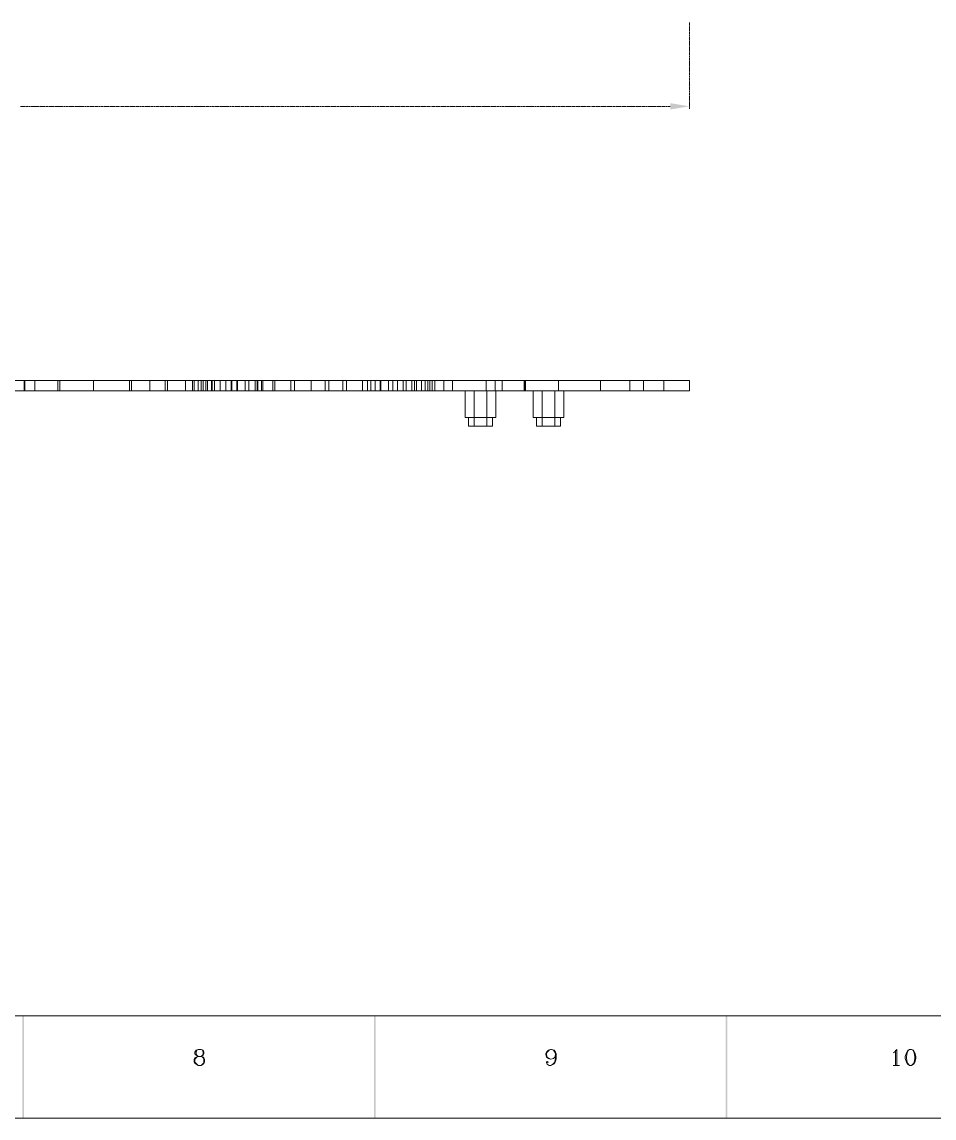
# Model space of a CAD drawing. Header units: millimetres. Extents: x 3 to 291, y 3 to 207.
# Drawn here: x 170.6 to 231.5, y 3.3 to 76.4 of the extents above; entities that cross this region are included whole.
import ezdxf

# ---------------------------------------------------------------- set-up
doc = ezdxf.new("R2010")
doc.units = ezdxf.units.MM

msp = doc.modelspace()

# ---------------------------------------------------------------- hatches: boundary and pattern name
at = {"true_color": 0x00ffff}
h = msp.add_hatch(color=4, dxfattribs=at)
h.dxf.hatch_style = 2
h.paths.add_polyline_path([(215.137929, 70.765705), (213.867929, 70.977725), (213.867929, 70.554039)])
h = msp.add_hatch(color=7)
h.dxf.hatch_style = 2
h.paths.add_polyline_path([(170.645455, 10.101898), (170.772808, 3.286936), (170.772808, 10.101898)])
h = msp.add_hatch(color=7)
h.dxf.hatch_style = 2
h.paths.add_polyline_path([(170.645455, 3.28676), (170.772808, 3.28676), (170.645455, 10.101721)])
h = msp.add_hatch(color=7)
h.dxf.hatch_style = 2
h.paths.add_polyline_path([(194.098545, 10.101898), (194.225192, 3.286936), (194.225192, 10.101898)])
h = msp.add_hatch(color=7)
h.dxf.hatch_style = 2
h.paths.add_polyline_path([(194.098545, 3.28676), (194.225192, 3.28676), (194.098545, 10.101721)])
h = msp.add_hatch(color=7)
h.dxf.hatch_style = 2
h.paths.add_polyline_path([(217.551, 10.101898), (217.678, 3.286936), (217.678, 10.101898)])
h = msp.add_hatch(color=7)
h.dxf.hatch_style = 2
h.paths.add_polyline_path([(217.551, 3.28676), (217.678, 3.28676), (217.551, 10.101721)])

# ---------------------------------------------------------------- linework, layer by layer
at = {"color": 7, "lineweight": 0}
for points in [[(9.990667, 200.009478), (284.607, 200.009478), (284.607, 10.102144), (9.990667, 10.102144)], [(291.422702, 3.286619), (3.175035, 3.286619)]]:
    msp.add_lwpolyline(points, close=True, dxfattribs=at)
at = {"color": 4, "lineweight": 0, "true_color": 0x00ffff}
for points in [[(215.137929, 76.353635), (215.137929, 76.311654), (215.137929, 76.184654)], [(215.137929, 76.142109), (215.180263, 76.142109)], [(215.137929, 76.099741), (215.137929, 75.973093), (215.137929, 75.93076), (215.137929, 75.803407)], [(215.137929, 75.761109), (215.180263, 75.761109)], [(215.137929, 75.718705), (215.137929, 75.592058), (215.137929, 75.549725)], [(215.137929, 75.50718), (215.137929, 75.422513)], [(215.137929, 75.380074), (215.137929, 75.337741), (215.137929, 75.211093)], [(215.137929, 75.168548), (215.180263, 75.168548)], [(215.137929, 75.12618), (215.137929, 74.99918), (215.137929, 74.956846), (215.137929, 74.829846)], [(215.137929, 74.787513), (215.180263, 74.787513)], [(215.137929, 74.745144), (215.137929, 74.618144), (215.137929, 74.576164), (215.137929, 74.448811)], [(215.137929, 74.406478), (215.180263, 74.406478)], [(215.137929, 74.364109), (215.137929, 74.237109), (215.137929, 74.195129)], [(215.137929, 74.152584), (215.137929, 74.067917)], [(215.137929, 74.025442), (215.137929, 73.983109), (215.137929, 73.856462)], [(215.137929, 73.813917), (215.180263, 73.813917)], [(215.137929, 73.771548), (215.137929, 73.644548), (215.137929, 73.602215), (215.137929, 73.475215)], [(215.137929, 73.432882), (215.180263, 73.432882)], [(215.137929, 73.390513), (215.137929, 73.263513), (215.137929, 73.22118), (215.137929, 73.09418)], [(215.137929, 73.051882), (215.180263, 73.051882)], [(215.137929, 73.009513), (215.137929, 72.882513), (215.137929, 72.84018)], [(215.137929, 72.797952), (215.137929, 72.713286)], [(215.137929, 72.670846), (215.137929, 72.628513), (215.137929, 72.501513)], [(215.137929, 72.459321), (215.180263, 72.459321)], [(215.137929, 72.416952), (215.137929, 72.289952), (215.137929, 72.247619), (215.137929, 72.120266)], [(215.137929, 72.078286), (215.180263, 72.078286)], [(215.137929, 72.035917), (215.137929, 71.908917), (215.137929, 71.866584)], [(215.137929, 71.824039), (215.137929, 71.739725)], [(215.137929, 71.69725), (215.137929, 71.654917), (215.137929, 71.527917)], [(215.137929, 71.485372), (215.180263, 71.485372)], [(215.137929, 71.443003), (215.137929, 71.316356), (215.137929, 71.274023), (215.137929, 71.14667)], [(215.137929, 71.104372), (215.180263, 71.104372)], [(215.137929, 71.061968), (215.137929, 70.935321), (215.137929, 70.892987), (215.137929, 70.765635)], [(170.815071, 70.765705), (170.688071, 70.765705), (170.645737, 70.765705), (170.518737, 70.765705)], [(170.857439, 70.765705), (170.899772, 70.765705)], [(171.068965, 70.765705), (171.026631, 70.765705), (170.899984, 70.765705)], [(171.196106, 70.765705), (171.111439, 70.765705)], [(171.407631, 70.765705), (171.280631, 70.765705), (171.238651, 70.765705)], [(171.45, 70.765705), (171.492333, 70.765705)], [(171.788667, 70.765705), (171.661667, 70.765705), (171.619686, 70.765705), (171.492333, 70.765705)], [(171.831035, 70.765705), (171.873369, 70.765705)], [(172.169667, 70.765705), (172.042667, 70.765705), (172.000333, 70.765705), (171.873333, 70.765705)], [(172.211929, 70.765705), (172.254616, 70.765705)], [(172.381263, 70.765705), (172.254616, 70.765705)], [(172.423596, 70.765705), (172.465929, 70.765705)], [(172.762227, 70.765705), (172.63558, 70.765705), (172.593247, 70.765705), (172.465894, 70.765705)], [(172.804596, 70.765705), (172.846929, 70.765705)], [(173.143263, 70.765705), (173.016616, 70.765705), (172.974282, 70.765705), (172.846929, 70.765705)], [(173.185631, 70.765705), (173.227965, 70.765705)], [(173.397157, 70.765705), (173.355176, 70.765705), (173.228176, 70.765705)], [(173.524298, 70.765705), (173.439631, 70.765705)], [(173.736176, 70.765705), (173.609176, 70.765705), (173.566843, 70.765705)], [(173.778192, 70.765705), (173.820526, 70.765705)], [(174.116859, 70.765705), (173.990212, 70.765705), (173.947878, 70.765705), (173.820526, 70.765705)], [(174.159228, 70.765705), (174.201561, 70.765705)], [(174.497859, 70.765705), (174.371212, 70.765705), (174.328878, 70.765705), (174.201526, 70.765705)], [(174.540263, 70.765705), (174.582596, 70.765705)], [(174.752141, 70.765705), (174.709808, 70.765705), (174.582808, 70.765705)], [(174.878894, 70.765705), (174.79458, 70.765705)], [(175.090772, 70.765705), (174.963772, 70.765705), (174.921439, 70.765705)], [(175.133141, 70.765705), (175.175122, 70.765705)], [(175.471808, 70.765705), (175.344808, 70.765705), (175.302474, 70.765705), (175.175122, 70.765705)], [(175.513824, 70.765705), (175.556157, 70.765705)], [(175.725702, 70.765705), (175.683369, 70.765705), (175.556369, 70.765705)], [(175.852843, 70.765705), (175.768176, 70.765705)], [(176.064369, 70.765705), (175.937369, 70.765705), (175.895035, 70.765705)], [(176.106737, 70.765705), (176.149071, 70.765705)], [(176.445404, 70.765705), (176.318404, 70.765705), (176.276071, 70.765705), (176.149071, 70.765705)], [(176.487772, 70.765705), (176.530106, 70.765705)], [(176.826404, 70.765705), (176.699404, 70.765705), (176.657071, 70.765705), (176.530071, 70.765705)], [(176.868808, 70.765705), (176.911141, 70.765705)], [(177.080333, 70.765705), (177.038, 70.765705), (176.911353, 70.765705)], [(177.207439, 70.765705), (177.122773, 70.765705)], [(177.418965, 70.765705), (177.291965, 70.765705), (177.249984, 70.765705)], [(177.461333, 70.765705), (177.503667, 70.765705)], [(177.8, 70.765705), (177.673, 70.765705), (177.630667, 70.765705), (177.503667, 70.765705)], [(177.842369, 70.765705), (177.884702, 70.765705)], [(178.181035, 70.765705), (178.054035, 70.765705), (178.011702, 70.765705), (177.884702, 70.765705)], [(178.223404, 70.765705), (178.265737, 70.765705)], [(178.434929, 70.765705), (178.392596, 70.765705), (178.265949, 70.765705)], [(178.562071, 70.765705), (178.477404, 70.765705)], [(178.773596, 70.765705), (178.646949, 70.765705), (178.604616, 70.765705)], [(178.815965, 70.765705), (178.858298, 70.765705)], [(179.154596, 70.765705), (179.027949, 70.765705), (178.985616, 70.765705), (178.858263, 70.765705)], [(179.197, 70.765705), (179.239333, 70.765705)], [(179.408526, 70.765705), (179.366545, 70.765705), (179.239545, 70.765705)], [(179.535631, 70.765705), (179.450965, 70.765705)], [(179.747157, 70.765705), (179.62051, 70.765705), (179.578176, 70.765705)], [(179.789526, 70.765705), (179.831859, 70.765705)], [(180.128192, 70.765705), (180.001545, 70.765705), (179.959212, 70.765705), (179.831859, 70.765705)], [(180.170561, 70.765705), (180.212894, 70.765705)], [(180.509228, 70.765705), (180.38258, 70.765705), (180.340247, 70.765705), (180.212894, 70.765705)], [(180.551596, 70.765705), (180.593929, 70.765705)], [(180.763474, 70.765705), (180.721141, 70.765705), (180.594141, 70.765705)], [(180.890263, 70.765705), (180.805596, 70.765705)], [(181.102141, 70.765705), (180.975141, 70.765705), (180.932808, 70.765705)], [(181.14451, 70.765705), (181.18649, 70.765705)], [(181.483141, 70.765705), (181.356141, 70.765705), (181.313808, 70.765705), (181.186455, 70.765705)], [(181.525192, 70.765705), (181.567526, 70.765705)], [(181.863824, 70.765705), (181.737176, 70.765705), (181.694843, 70.765705), (181.56749, 70.765705)], [(181.906051, 70.765705), (181.948737, 70.765705)], [(182.075737, 70.765705), (181.948737, 70.765705)], [(182.118071, 70.765705), (182.160404, 70.765705)], [(182.456737, 70.765705), (182.329737, 70.765705), (182.287404, 70.765705), (182.160404, 70.765705)], [(182.499106, 70.765705), (182.541439, 70.765705)], [(182.837773, 70.765705), (182.710772, 70.765705), (182.668439, 70.765705), (182.541439, 70.765705)], [(182.880141, 70.765705), (182.922122, 70.765705)], [(183.091667, 70.765705), (183.049333, 70.765705), (182.922333, 70.765705)], [(183.218808, 70.765705), (183.134141, 70.765705)], [(183.430333, 70.765705), (183.303333, 70.765705), (183.261353, 70.765705)], [(183.472702, 70.765705), (183.515035, 70.765705)], [(183.811333, 70.765705), (183.684333, 70.765705), (183.642, 70.765705), (183.515, 70.765705)], [(183.853737, 70.765705), (183.896071, 70.765705)], [(184.192369, 70.765705), (184.065369, 70.765705), (184.023035, 70.765705), (183.896035, 70.765705)], [(184.234737, 70.765705), (184.277071, 70.765705)], [(184.446263, 70.765705), (184.403929, 70.765705), (184.277282, 70.765705)], [(184.573404, 70.765705), (184.488737, 70.765705)], [(184.784929, 70.765705), (184.658282, 70.765705), (184.615949, 70.765705)], [(184.827298, 70.765705), (184.869631, 70.765705)], [(185.165965, 70.765705), (185.038965, 70.765705), (184.996984, 70.765705), (184.869631, 70.765705)], [(185.208333, 70.765705), (185.250667, 70.765705)], [(185.419859, 70.765705), (185.377878, 70.765705), (185.250878, 70.765705)], [(185.547, 70.765705), (185.462333, 70.765705)], [(185.758526, 70.765705), (185.631878, 70.765705), (185.589545, 70.765705)], [(185.800894, 70.765705), (185.843228, 70.765705)], [(186.139526, 70.765705), (186.012878, 70.765705), (185.970545, 70.765705), (185.843192, 70.765705)], [(186.181929, 70.765705), (186.224263, 70.765705)], [(186.520561, 70.765705), (186.393914, 70.765705), (186.35158, 70.765705), (186.224228, 70.765705)], [(186.562929, 70.765705), (186.605263, 70.765705)], [(186.774808, 70.765705), (186.732474, 70.765705), (186.605474, 70.765705)], [(186.901596, 70.765705), (186.816929, 70.765705)], [(187.113474, 70.765705), (186.986474, 70.765705), (186.944141, 70.765705)], [(187.15549, 70.765705), (187.197824, 70.765705)], [(187.49451, 70.765705), (187.36751, 70.765705), (187.325176, 70.765705), (187.197824, 70.765705)], [(187.536526, 70.765705), (187.578859, 70.765705)], [(187.875192, 70.765705), (187.748545, 70.765705), (187.706212, 70.765705), (187.578859, 70.765705)], [(187.917561, 70.765705), (187.959894, 70.765705)], [(188.129439, 70.765705), (188.087106, 70.765705), (187.960106, 70.765705)], [(188.256192, 70.765705), (188.171878, 70.765705)], [(188.468071, 70.765705), (188.341071, 70.765705), (188.298737, 70.765705)], [(188.510474, 70.765705), (188.552808, 70.765705)], [(188.849106, 70.765705), (188.722106, 70.765705), (188.679772, 70.765705), (188.552772, 70.765705)], [(188.891474, 70.765705), (188.933455, 70.765705)], [(189.103, 70.765705), (189.060667, 70.765705), (188.933667, 70.765705)], [(189.230141, 70.765705), (189.145474, 70.765705)], [(189.441667, 70.765705), (189.314667, 70.765705), (189.272333, 70.765705)], [(189.484035, 70.765705), (189.526369, 70.765705)], [(189.822702, 70.765705), (189.695702, 70.765705), (189.653369, 70.765705), (189.526369, 70.765705)], [(189.865071, 70.765705), (189.907404, 70.765705)], [(190.203737, 70.765705), (190.076737, 70.765705), (190.034404, 70.765705), (189.907404, 70.765705)], [(190.246106, 70.765705), (190.288439, 70.765705)], [(190.457631, 70.765705), (190.415298, 70.765705), (190.288651, 70.765705)], [(190.584737, 70.765705), (190.500071, 70.765705)], [(190.796263, 70.765705), (190.669616, 70.765705), (190.627282, 70.765705)], [(190.838667, 70.765705), (190.881, 70.765705)], [(191.177298, 70.765705), (191.050298, 70.765705), (191.008317, 70.765705), (190.880965, 70.765705)], [(191.219667, 70.765705), (191.262, 70.765705)], [(191.558333, 70.765705), (191.431333, 70.765705), (191.389, 70.765705), (191.262, 70.765705)], [(191.600561, 70.765705), (191.643247, 70.765705)], [(191.769894, 70.765705), (191.643247, 70.765705)], [(191.812228, 70.765705), (191.854561, 70.765705)], [(192.150894, 70.765705), (192.024247, 70.765705), (191.981914, 70.765705), (191.854561, 70.765705)], [(192.193263, 70.765705), (192.235596, 70.765705)], [(192.531929, 70.765705), (192.405282, 70.765705), (192.362949, 70.765705), (192.235596, 70.765705)], [(192.574298, 70.765705), (192.616631, 70.765705)], [(192.786176, 70.765705), (192.743843, 70.765705), (192.616843, 70.765705)], [(192.912929, 70.765705), (192.828263, 70.765705)], [(193.124808, 70.765705), (192.997808, 70.765705), (192.955474, 70.765705)], [(193.166859, 70.765705), (193.209192, 70.765705)], [(193.50549, 70.765705), (193.378843, 70.765705), (193.33651, 70.765705), (193.209157, 70.765705)], [(193.547859, 70.765705), (193.590192, 70.765705)], [(193.886526, 70.765705), (193.759878, 70.765705), (193.717545, 70.765705), (193.590192, 70.765705)], [(193.928894, 70.765705), (193.971228, 70.765705)], [(194.140772, 70.765705), (194.098439, 70.765705), (193.971439, 70.765705)], [(194.267561, 70.765705), (194.183247, 70.765705)], [(194.479439, 70.765705), (194.352439, 70.765705), (194.310106, 70.765705)], [(194.521808, 70.765705), (194.563788, 70.765705)], [(194.860474, 70.765705), (194.733474, 70.765705), (194.691141, 70.765705), (194.563788, 70.765705)], [(194.902843, 70.765705), (194.944824, 70.765705)], [(195.114369, 70.765705), (195.072035, 70.765705), (194.945035, 70.765705)], [(195.241474, 70.765705), (195.156808, 70.765705)], [(195.453, 70.765705), (195.326, 70.765705), (195.283667, 70.765705)], [(195.495404, 70.765705), (195.537737, 70.765705)], [(195.834035, 70.765705), (195.707035, 70.765705), (195.664702, 70.765705), (195.537702, 70.765705)], [(195.876404, 70.765705), (195.918737, 70.765705)], [(196.215071, 70.765705), (196.088071, 70.765705), (196.045737, 70.765705), (195.918737, 70.765705)], [(196.257439, 70.765705), (196.299772, 70.765705)], [(196.468965, 70.765705), (196.426631, 70.765705), (196.299984, 70.765705)], [(196.596106, 70.765705), (196.511439, 70.765705)], [(196.807631, 70.765705), (196.680631, 70.765705), (196.638651, 70.765705)], [(196.85, 70.765705), (196.892333, 70.765705)], [(197.188667, 70.765705), (197.061667, 70.765705), (197.019686, 70.765705), (196.892333, 70.765705)], [(197.231035, 70.765705), (197.273369, 70.765705)], [(197.569667, 70.765705), (197.442667, 70.765705), (197.400333, 70.765705), (197.273333, 70.765705)], [(197.612071, 70.765705), (197.654404, 70.765705)], [(197.823596, 70.765705), (197.781263, 70.765705), (197.654616, 70.765705)], [(197.950702, 70.765705), (197.866035, 70.765705)], [(198.162228, 70.765705), (198.03558, 70.765705), (197.993247, 70.765705)], [(198.204596, 70.765705), (198.246929, 70.765705)], [(198.543263, 70.765705), (198.416616, 70.765705), (198.374282, 70.765705), (198.246929, 70.765705)], [(198.585631, 70.765705), (198.627965, 70.765705)], [(198.797157, 70.765705), (198.755176, 70.765705), (198.628176, 70.765705)], [(198.924298, 70.765705), (198.839631, 70.765705)], [(199.136176, 70.765705), (199.009176, 70.765705), (198.966843, 70.765705)], [(199.178192, 70.765705), (199.220526, 70.765705)], [(199.516859, 70.765705), (199.390212, 70.765705), (199.347878, 70.765705), (199.220526, 70.765705)], [(199.559228, 70.765705), (199.601561, 70.765705)], [(199.897859, 70.765705), (199.771212, 70.765705), (199.728878, 70.765705), (199.601526, 70.765705)], [(199.940263, 70.765705), (199.982596, 70.765705)], [(200.152141, 70.765705), (200.109808, 70.765705), (199.982808, 70.765705)], [(200.278894, 70.765705), (200.19458, 70.765705)], [(200.490772, 70.765705), (200.363772, 70.765705), (200.321439, 70.765705)], [(200.533141, 70.765705), (200.575122, 70.765705)], [(200.871808, 70.765705), (200.744808, 70.765705), (200.702474, 70.765705), (200.575122, 70.765705)], [(200.913824, 70.765705), (200.956157, 70.765705)], [(201.252843, 70.765705), (201.125843, 70.765705), (201.08351, 70.765705), (200.956157, 70.765705)], [(201.294718, 70.765705), (201.337404, 70.765705)], [(201.464404, 70.765705), (201.337404, 70.765705)], [(201.506737, 70.765705), (201.549071, 70.765705)], [(201.845404, 70.765705), (201.718404, 70.765705), (201.676071, 70.765705), (201.549071, 70.765705)], [(201.887772, 70.765705), (201.930106, 70.765705)], [(202.226404, 70.765705), (202.099404, 70.765705), (202.057071, 70.765705), (201.930071, 70.765705)], [(202.268808, 70.765705), (202.311141, 70.765705)], [(202.480333, 70.765705), (202.438, 70.765705), (202.311353, 70.765705)], [(202.607439, 70.765705), (202.522772, 70.765705)], [(202.818965, 70.765705), (202.691965, 70.765705), (202.649984, 70.765705)], [(202.861333, 70.765705), (202.903667, 70.765705)], [(203.2, 70.765705), (203.073, 70.765705), (203.030667, 70.765705), (202.903667, 70.765705)], [(203.242369, 70.765705), (203.284702, 70.765705)], [(203.581035, 70.765705), (203.454035, 70.765705), (203.411702, 70.765705), (203.284702, 70.765705)], [(203.623404, 70.765705), (203.665737, 70.765705)], [(203.834929, 70.765705), (203.792596, 70.765705), (203.665949, 70.765705)], [(203.962071, 70.765705), (203.877404, 70.765705)], [(204.173596, 70.765705), (204.046949, 70.765705), (204.004616, 70.765705)], [(204.215965, 70.765705), (204.258298, 70.765705)], [(204.554596, 70.765705), (204.427949, 70.765705), (204.385616, 70.765705), (204.258263, 70.765705)], [(204.597, 70.765705), (204.639333, 70.765705)], [(204.808526, 70.765705), (204.766545, 70.765705), (204.639545, 70.765705)], [(204.935631, 70.765705), (204.850965, 70.765705)], [(205.147157, 70.765705), (205.02051, 70.765705), (204.978176, 70.765705)], [(205.189526, 70.765705), (205.231859, 70.765705)], [(205.528192, 70.765705), (205.401545, 70.765705), (205.359212, 70.765705), (205.231859, 70.765705)], [(205.570561, 70.765705), (205.612894, 70.765705)], [(205.909228, 70.765705), (205.78258, 70.765705), (205.740247, 70.765705), (205.612894, 70.765705)], [(205.951596, 70.765705), (205.993929, 70.765705)], [(206.163474, 70.765705), (206.121141, 70.765705), (205.994141, 70.765705)], [(206.290263, 70.765705), (206.205596, 70.765705)], [(206.502141, 70.765705), (206.375141, 70.765705), (206.332808, 70.765705)], [(206.54451, 70.765705), (206.58649, 70.765705)], [(206.883141, 70.765705), (206.756141, 70.765705), (206.713808, 70.765705), (206.586455, 70.765705)], [(206.925192, 70.765705), (206.967526, 70.765705)], [(207.263824, 70.765705), (207.137176, 70.765705), (207.094843, 70.765705), (206.96749, 70.765705)], [(207.306192, 70.765705), (207.348526, 70.765705)], [(207.518071, 70.765705), (207.475737, 70.765705), (207.348737, 70.765705)], [(207.644859, 70.765705), (207.560545, 70.765705)], [(207.856737, 70.765705), (207.729737, 70.765705), (207.687404, 70.765705)], [(207.899106, 70.765705), (207.941439, 70.765705)], [(208.237772, 70.765705), (208.110772, 70.765705), (208.068439, 70.765705), (207.941439, 70.765705)], [(208.280141, 70.765705), (208.322122, 70.765705)], [(208.491667, 70.765705), (208.449333, 70.765705), (208.322333, 70.765705)], [(208.618808, 70.765705), (208.534141, 70.765705)], [(208.830333, 70.765705), (208.703333, 70.765705), (208.661353, 70.765705)], [(208.872702, 70.765705), (208.915035, 70.765705)], [(209.211333, 70.765705), (209.084333, 70.765705), (209.042, 70.765705), (208.915, 70.765705)], [(209.253737, 70.765705), (209.296071, 70.765705)], [(209.592369, 70.765705), (209.465369, 70.765705), (209.423035, 70.765705), (209.296035, 70.765705)], [(209.634737, 70.765705), (209.677071, 70.765705)], [(209.846263, 70.765705), (209.803929, 70.765705), (209.677282, 70.765705)], [(209.973404, 70.765705), (209.888737, 70.765705)], [(210.184929, 70.765705), (210.058282, 70.765705), (210.015949, 70.765705)], [(210.227298, 70.765705), (210.269631, 70.765705)], [(210.565965, 70.765705), (210.438965, 70.765705), (210.396984, 70.765705), (210.269631, 70.765705)], [(210.608333, 70.765705), (210.650667, 70.765705)], [(210.947, 70.765705), (210.82, 70.765705), (210.778019, 70.765705), (210.650667, 70.765705)], [(210.989228, 70.765705), (211.031914, 70.765705)], [(211.158561, 70.765705), (211.031914, 70.765705)], [(211.200894, 70.765705), (211.243227, 70.765705)], [(211.539526, 70.765705), (211.412878, 70.765705), (211.370545, 70.765705), (211.243192, 70.765705)], [(211.581929, 70.765705), (211.624263, 70.765705)], [(211.920561, 70.765705), (211.793914, 70.765705), (211.75158, 70.765705), (211.624228, 70.765705)], [(211.962929, 70.765705), (212.005263, 70.765705)], [(212.174808, 70.765705), (212.132474, 70.765705), (212.005474, 70.765705)], [(212.301596, 70.765705), (212.216929, 70.765705)], [(212.513474, 70.765705), (212.386474, 70.765705), (212.344141, 70.765705)], [(212.55549, 70.765705), (212.597824, 70.765705)], [(212.89451, 70.765705), (212.76751, 70.765705), (212.725176, 70.765705), (212.597824, 70.765705)], [(212.936526, 70.765705), (212.978859, 70.765705)], [(213.275192, 70.765705), (213.148545, 70.765705), (213.106212, 70.765705), (212.978859, 70.765705)], [(213.317561, 70.765705), (213.359894, 70.765705)], [(213.529439, 70.765705), (213.487106, 70.765705), (213.360106, 70.765705)], [(213.656192, 70.765705), (213.571878, 70.765705)], [(213.868071, 70.765705), (213.741071, 70.765705), (213.698737, 70.765705)], [(215.137929, 70.723337), (215.180263, 70.723337)], [(215.137929, 70.681286), (215.137929, 70.596619)]]:
    msp.add_lwpolyline(points, dxfattribs=at)
at = {"color": 7, "lineweight": 0}
for points in [[(56.642035, 52.477776), (215.138035, 52.477776)], [(182.583526, 52.477776), (182.583526, 51.800443)], [(183.472702, 52.477776), (183.472702, 51.800443)], [(196.807631, 51.800443), (196.807631, 52.477776)], [(197.696808, 52.477776), (197.696808, 51.800443)], [(212.090071, 51.800443), (212.090071, 52.477776)], [(215.137929, 52.477776), (215.137929, 51.800443)], [(56.642035, 51.800443), (215.138035, 51.800443)], [(200.19451, 51.800443), (200.19451, 50.022443)], [(202.226404, 51.800443), (202.226404, 50.022443)], [(204.724106, 51.800443), (204.724106, 50.022443)], [(206.756176, 51.800548), (206.756176, 50.022548)], [(200.194616, 50.022548), (202.226263, 50.022548)], [(200.406176, 49.429776), (200.406176, 50.022443)], [(202.014526, 49.429882), (202.014526, 50.022548)], [(204.723929, 50.022548), (206.755929, 50.022548)], [(204.935772, 49.429776), (204.935772, 50.022443)], [(206.54451, 49.429882), (206.54451, 50.022548)], [(200.405929, 49.429882), (202.014596, 49.429882)], [(204.935596, 49.429882), (206.544616, 49.429882)], [(284.606929, 32.327039), (284.606929, 10.102039), (174.624929, 10.102039)], [(182.372, 7.392846), (182.245, 7.350513), (182.160333, 7.30818), (182.118, 7.223513), (182.118, 7.011846), (182.160333, 6.92718), (182.245, 6.884846), (182.372, 6.80018), (182.583667, 6.80018), (182.710667, 6.884846), (182.753, 6.92718), (182.795333, 7.011846), (182.795333, 7.223513), (182.753, 7.30818), (182.710667, 7.350513), (182.583667, 7.392846)], [(182.372, 7.858619), (182.245, 7.816286), (182.160333, 7.689286), (182.160333, 7.561933), (182.245, 7.477619), (182.372, 7.392952), (182.583667, 7.392952), (182.710667, 7.477619), (182.753, 7.561933), (182.753, 7.689286), (182.710667, 7.816286), (182.583667, 7.858619), (182.372, 7.858619), (182.287333, 7.816286), (182.245, 7.689286), (182.245, 7.561933), (182.287333, 7.477619), (182.372, 7.392952)], [(182.372, 7.392846), (182.287333, 7.350513), (182.245, 7.30818), (182.160333, 7.223513), (182.160333, 7.011846), (182.245, 6.92718), (182.287333, 6.884846), (182.372, 6.80018)], [(182.583526, 7.392846), (182.668192, 7.477513), (182.710526, 7.561827), (182.710526, 7.68918), (182.668192, 7.81618), (182.583526, 7.858513)], [(182.583526, 6.800286), (182.668192, 6.884599), (182.710526, 6.926933), (182.752859, 7.011952), (182.752859, 7.223266), (182.710526, 7.307933), (182.668192, 7.350619), (182.583526, 7.392952)], [(206.20549, 7.519952), (206.16351, 7.350619), (206.078843, 7.265599), (205.909157, 7.223266), (205.866824, 7.223266), (205.740176, 7.265599), (205.612824, 7.350619), (205.57049, 7.519952), (205.57049, 7.561933), (205.612824, 7.688933), (205.740176, 7.816286), (205.866824, 7.858619), (205.95149, 7.858619), (206.121176, 7.816286), (206.20549, 7.688933), (206.247824, 7.561933), (206.247824, 7.265599), (206.20549, 7.054286), (206.16351, 6.969266), (206.078843, 6.884599), (205.909157, 6.800286), (205.78251, 6.800286), (205.655157, 6.884599), (205.612824, 6.969266), (205.612824, 7.011952), (205.655157, 7.054286), (205.740176, 7.011952), (205.655157, 6.969266)], [(205.866859, 7.223337), (205.782545, 7.26567), (205.655192, 7.350337), (205.612859, 7.520023), (205.612859, 7.562003), (205.655192, 7.689003), (205.782545, 7.816356), (205.866859, 7.858689)], [(205.951596, 7.858619), (206.078596, 7.816286), (206.163616, 7.689286), (206.205596, 7.561933), (206.205596, 7.265599), (206.163616, 7.054286), (206.120929, 6.969266), (206.036263, 6.884599), (205.909263, 6.800286)], [(228.727141, 7.646741), (228.811455, 7.689074), (228.981141, 7.85876), (228.981141, 6.800427)], [(228.896263, 7.81625), (228.896263, 6.80025)], [(229.827843, 7.858619), (229.700843, 7.816286), (229.615824, 7.646599), (229.531157, 7.392952), (229.531157, 7.265599), (229.615824, 7.011952), (229.700843, 6.884599), (229.827843, 6.800286), (229.95449, 6.800286), (230.081843, 6.884599), (230.16651, 7.011952), (230.250824, 7.265599), (230.250824, 7.392952), (230.16651, 7.646599), (230.081843, 7.816286), (229.95449, 7.858619), (229.827843, 7.858619), (229.743176, 7.816286), (229.700843, 7.731619), (229.65851, 7.646599), (229.615824, 7.392952), (229.615824, 7.265599), (229.65851, 7.011952), (229.700843, 6.926933), (229.743176, 6.884599), (229.827843, 6.800286)], [(229.954596, 6.800286), (230.039263, 6.884599), (230.081596, 6.926933), (230.123929, 7.011952), (230.166616, 7.265599), (230.166616, 7.392952), (230.123929, 7.646599), (230.081596, 7.731619), (230.039263, 7.816286), (229.954596, 7.858619)], [(228.727282, 6.80025), (229.150263, 6.80025)]]:
    msp.add_lwpolyline(points, dxfattribs=at)
at = {"color": 8, "lineweight": 0, "true_color": 0x808080}
for points in [[(170.772772, 52.477776), (170.772772, 51.800443)], [(170.815106, 52.477776), (170.815106, 51.800443)], [(171.492439, 52.477776), (171.492439, 51.800443)], [(173.016439, 51.800443), (173.016439, 52.477776)], [(173.143086, 51.800443), (173.143086, 52.477776)], [(175.387106, 51.800443), (175.387106, 52.477776)], [(177.800106, 52.477776), (177.800106, 51.800443)], [(177.927106, 51.800443), (177.927106, 52.477776)], [(179.154772, 51.800443), (179.154772, 52.477776)], [(180.17042, 51.800443), (180.17042, 52.477776)], [(180.340106, 52.477776), (180.340106, 51.800443)], [(181.525086, 51.800443), (181.525086, 52.477776)], [(181.991106, 52.477776), (181.991106, 51.800443)], [(182.118106, 51.800443), (182.118106, 52.477776)], [(182.372106, 52.477776), (182.372106, 51.800443)], [(182.710631, 51.800443), (182.710631, 52.477776)], [(182.879965, 52.477776), (182.879965, 51.800443)], [(183.006965, 51.800443), (183.006965, 52.477776)], [(183.261317, 52.477776), (183.261317, 51.800443)], [(183.303298, 51.800443), (183.303298, 52.477776)], [(183.853737, 51.800443), (183.853737, 52.477776)], [(184.573404, 51.800443), (184.573404, 52.477776)], [(184.615737, 52.477776), (184.615737, 51.800443)], [(184.954404, 51.800443), (184.954404, 52.477776)], [(184.996737, 52.477776), (184.996737, 51.800443)], [(185.504737, 51.800443), (185.504737, 52.477776)], [(185.758384, 51.800443), (185.758384, 52.477776)], [(186.182071, 51.800443), (186.182071, 52.477776)], [(186.309071, 52.477776), (186.309071, 51.800443)], [(186.351404, 52.477776), (186.351404, 51.800443)], [(186.605404, 52.477776), (186.605404, 51.800443)], [(186.690071, 51.800443), (186.690071, 52.477776)], [(187.367404, 52.477776), (187.367404, 51.800443)], [(187.494404, 52.477776), (187.494404, 51.800443)], [(188.552737, 52.477776), (188.552737, 51.800443)], [(188.806737, 52.477776), (188.806737, 51.800443)], [(189.907404, 51.800443), (189.907404, 52.477776)], [(190.838737, 52.477776), (190.838737, 51.800443)], [(191.092384, 52.477776), (191.092384, 51.800443)], [(192.024071, 52.477776), (192.024071, 51.800443)], [(192.278071, 52.477776), (192.278071, 51.800443)], [(193.336404, 52.477776), (193.336404, 51.800443)], [(193.675071, 52.477776), (193.675071, 51.800443)], [(193.886384, 52.477776), (193.886384, 51.800443)], [(194.183071, 51.800443), (194.183071, 52.477776)], [(194.521737, 52.477776), (194.521737, 51.800443)], [(194.563718, 52.477776), (194.563718, 51.800443)], [(195.072071, 51.800443), (195.072071, 52.477776)], [(195.368404, 51.800443), (195.368404, 52.477776)], [(195.664384, 52.477776), (195.664384, 51.800443)], [(196.045737, 52.477776), (196.045737, 51.800443)], [(196.257404, 51.800443), (196.257404, 52.477776)], [(196.638404, 51.800443), (196.638404, 52.477776)], [(196.934737, 51.800443), (196.934737, 52.477776)], [(197.273404, 52.477776), (197.273404, 51.800443)], [(197.527404, 51.800443), (197.527404, 52.477776)], [(197.823596, 51.800443), (197.823596, 52.477776)], [(197.992929, 51.800443), (197.992929, 52.477776)], [(198.162263, 51.800443), (198.162263, 52.477776)], [(198.755282, 51.800443), (198.755282, 52.477776)], [(201.591404, 52.477776), (201.591404, 51.800443)], [(202.184035, 52.477776), (202.184035, 51.800443)], [(202.649808, 52.477776), (202.649808, 51.800443)], [(204.131122, 52.477776), (204.131122, 51.800443)], [(204.173455, 52.477776), (204.173455, 51.800443)], [(204.215788, 52.477776), (204.215788, 51.800443)], [(206.417333, 52.477776), (206.417333, 51.800443)], [(209.211333, 51.800443), (209.211333, 52.477776)], [(211.158667, 52.477776), (211.158667, 51.800443)], [(213.444667, 52.477776), (213.444667, 51.800443)], [(200.787071, 51.800443), (200.787071, 49.429776)], [(201.633384, 51.800443), (201.633384, 49.429776)], [(205.316667, 51.800443), (205.316667, 49.429776)], [(206.163333, 51.800443), (206.163333, 49.429776)]]:
    msp.add_lwpolyline(points, dxfattribs=at)
for points in [[(184.234737, 51.800443), (184.234737, 52.477776)], [(199.347702, 52.477776), (199.347702, 51.800443)]]:
    msp.add_lwpolyline(points, close=True, dxfattribs=at)

doc.saveas('drawing.dxf')
